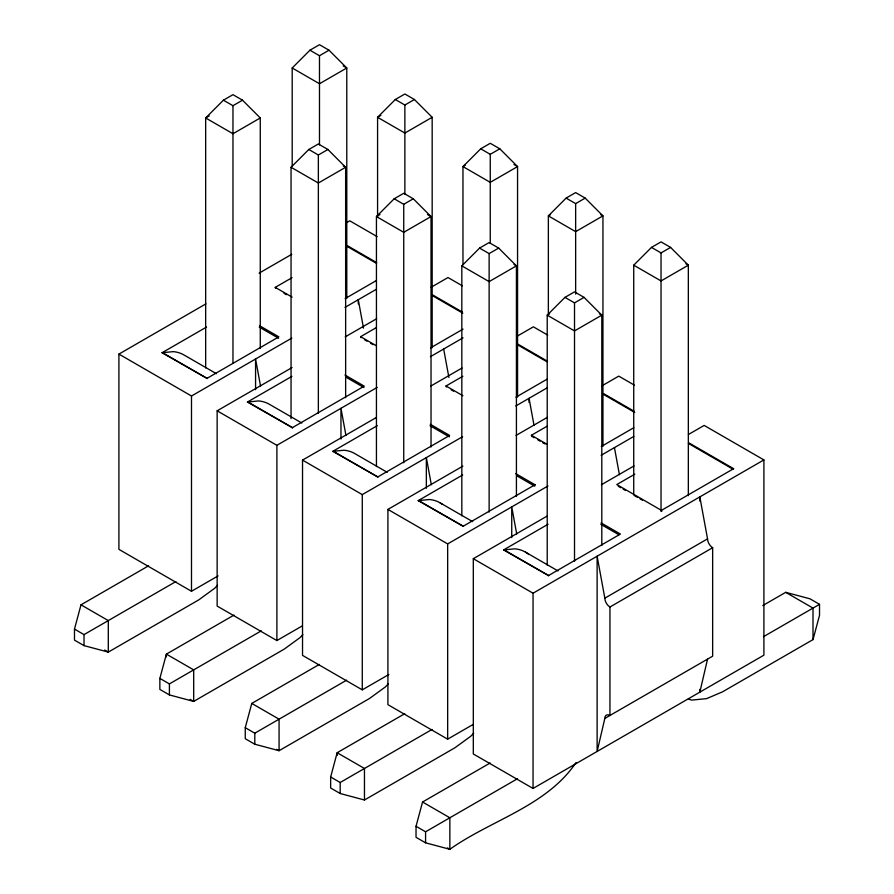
<?xml version="1.0" encoding="UTF-8"?>
<svg xmlns="http://www.w3.org/2000/svg" width="894" height="894" viewBox="0 0 894 894"><rect width="100%" height="100%" fill="white"/><g stroke="black" fill="none" stroke-linecap="round" stroke-linejoin="round"><path stroke-width="1.34" d="M515.715 473.608L535.025 484.749L534.713 486.146L516.609 475.697M604.836 718.418L597.125 751.463L597.125 556.213L604.836 598.164A7.23 4.168 60 0 0 609.943 607.015L609.943 715.468A7.23 4.168 60 0 0 604.836 718.418L712.652 656.174L712.652 547.709A7.23 4.168 60 0 1 707.545 538.858L699.834 496.908L699.834 501.098M707.545 659.124L699.834 692.168L699.834 689.375M217.488 585.313L214.716 588.252L198.803 599.852L108.297 652.106L84.025 645.624L74.481 640.115L74.481 629.085L80.996 604.825L148.583 565.813M302.876 634.617L300.105 637.545L284.191 649.145L193.685 701.41L169.413 694.929L159.87 689.408L159.87 678.39L166.385 654.129L233.971 615.106M388.264 683.91L385.493 686.849L369.58 698.449L279.073 750.703L254.801 744.221L245.258 738.712L245.258 727.682L251.773 703.422L319.359 664.41M473.652 733.214L470.881 736.142L454.968 747.742L364.461 800.007L340.189 793.514L330.646 788.005L330.646 776.987L337.161 752.726L404.747 713.703M576.06 762.515C546.614 806.22 491.041 819.999 449.85 849.3L425.578 842.818L416.034 837.309L416.034 826.279L422.549 802.019L490.135 763.007M688.335 699.041L691.766 700.103L706.584 698.639L722.486 691.867L813.004 639.612L819.519 615.351L819.519 604.333L809.975 598.812L785.703 592.331L762.772 605.573M733.616 468.691L733.091 469.249L688.436 443.458L688.961 442.91L733.616 468.691L661.448 510.362L616.793 484.57L634.841 474.155M260.266 348.425L260.266 117.963L242.509 100.184L232.965 94.675L223.411 100.184L205.665 117.963L205.665 367.948M292.193 166.195L292.193 67.989L309.939 50.209L319.482 44.7L329.037 50.209L346.783 67.989L346.783 298.451M291.053 418.638L291.053 167.267L308.799 149.488L318.353 143.979L327.897 149.488L345.643 167.267L345.643 397.729M432.171 347.755L432.171 117.293L414.425 99.513L404.87 93.993L395.327 99.513L377.581 117.293L377.581 216.896M431.031 447.022L431.031 216.56L413.285 198.781L403.742 193.272L394.187 198.781L376.441 216.56L376.441 466.545M517.559 397.048L517.559 166.586L499.813 148.806L490.258 143.297L480.715 148.806L462.969 166.586L462.969 264.792M461.829 515.838L461.829 265.864L479.575 248.085L489.13 242.565L498.673 248.085L516.419 265.864L516.419 496.326M602.947 446.352L602.947 215.89L585.201 198.11L575.647 192.59L566.103 198.11L548.357 215.89L548.357 315.481M601.807 545.619L601.807 315.157L584.061 297.378L574.518 291.869L564.963 297.378L547.217 315.157L547.217 565.142M633.734 494.248L633.734 265.183L651.491 247.403L661.035 241.894L670.589 247.403L688.335 265.183L688.335 495.645M209.23 115.907L205.665 117.963L232.965 133.731L260.266 117.963M309.939 50.209L319.482 55.719L329.037 50.209M223.411 100.184L232.965 105.704L242.509 100.184M380.9 115.371L377.581 117.293L404.87 133.05L432.171 117.293M308.799 149.488L318.353 154.997L327.897 149.488M395.327 99.513L404.87 105.023L414.425 99.513M218.091 575.904L191.495 591.269L118.913 549.352L118.913 354.102L205.933 303.859M259.115 273.151L291.746 254.309M346.146 222.908L349.766 220.818L377.134 236.619M380.006 214.504L376.441 216.56L403.742 232.317L431.031 216.56L427.477 214.504M465.182 165.301L462.969 166.586L490.258 182.342L517.559 166.586L513.994 164.53M394.187 198.781L403.742 204.301L413.285 198.781M480.715 148.806L490.258 154.316L499.813 148.806M162.563 352.694L207.218 378.475L162.037 352.739L206.536 327.048M275.553 288.416L275.24 287.387L292.081 277.665M206.693 378.531L278.861 336.859L259.551 325.707M345.162 298.585L376.43 280.526M118.913 354.102L191.495 396.008L291.824 338.088M344.983 307.391L376.408 289.254M550.57 214.605L548.357 215.89L575.647 231.647L602.947 215.89L600.578 214.515M479.575 248.085L489.13 253.594L498.673 248.085M566.103 198.11L575.647 203.62L585.201 198.11M302.273 625.901L276.883 640.562L217.141 606.065L217.141 410.815L292.092 367.546M345.252 336.848L376.676 318.711M431.076 287.298L447.995 277.531L462.332 285.812M247.94 401.987L292.606 427.768L247.426 402.043L291.925 376.352M360.941 337.708L360.628 336.68L376.262 327.651M292.081 427.824L364.249 386.152L344.939 375.011M430.55 347.878L463.025 329.126M217.141 410.815L276.883 445.313L377.212 387.381M430.372 356.695L463.014 337.854M549.587 313.783L547.217 315.157L574.518 330.914L601.807 315.157L599.438 313.783M564.963 297.378L574.518 302.887L584.061 297.378M651.491 247.403L661.035 252.913L670.589 247.403M388.868 674.501L362.271 689.855L302.53 655.369L302.53 460.108L376.262 417.543M430.64 386.141L462.064 368.004M517.671 335.898L533.383 326.824L547.72 335.105M333.328 451.291L377.994 477.072L332.814 451.336L377.313 425.645M446.329 387.013L446.017 385.984L462.857 376.262M74.481 629.085L84.025 634.606L175.883 581.569M377.469 477.128L449.637 435.456L430.327 424.304M515.939 397.182L547.206 379.123M302.53 460.108L362.271 494.606L462.6 436.685M515.76 405.988L547.184 387.84M473.049 724.498L447.659 739.159L387.918 704.662L387.918 509.412L462.857 466.143M516.028 435.445L547.452 417.308M601.841 385.895L618.771 376.128L634.304 385.091M418.716 500.584L463.383 526.365L418.191 500.64L462.701 474.949M534.131 437.702L531.718 436.306L531.405 435.277L547.039 426.248M159.87 678.39L169.413 683.899L261.272 630.862M462.857 526.421L535.025 484.749M601.327 446.475L633.801 427.723M387.918 509.412L447.659 543.91L547.977 485.978M601.148 455.292L633.79 436.44M688.447 434.495L704.159 425.421L763.901 459.918L763.901 655.168L533.048 788.452L473.306 753.966L473.306 558.705L547.039 516.14M601.416 484.738L634.047 465.908M504.104 549.888L548.76 575.669L503.579 549.933L548.089 524.242M245.258 727.682L254.801 733.192L346.648 680.166M548.245 575.714L620.414 534.053L601.103 522.901M473.306 558.705L533.048 593.203L763.901 459.918M604.836 598.164L707.545 538.858M609.943 607.015L712.652 547.709M330.646 776.987L340.189 782.496L432.037 729.459M416.034 826.279L425.578 831.789L517.425 778.763M763.521 636.662L819.519 604.333M162.037 352.739L173.246 351.633A72.459 41.828 -60 0 1 183.862 354.907L216.449 373.726M247.426 402.043L258.634 400.937A72.459 41.828 -60 0 1 269.25 404.211L301.837 423.018M332.814 451.336L344.022 450.23A72.459 41.828 -60 0 1 354.639 453.504L387.225 472.323M418.191 500.64L429.411 499.522A72.459 41.828 -60 0 1 442.306 504.294M503.579 549.933L514.799 548.827A72.459 41.828 -60 0 1 528.779 554.448M343.218 65.932L346.783 67.989L319.482 83.745L292.193 67.989M685.955 263.808L688.335 265.183L661.035 280.94L633.734 265.183M343.274 165.893L345.643 167.267L318.353 183.024L291.053 167.267M514.05 264.49L516.419 265.864L489.13 281.621L461.829 265.864M376.776 262.668L347.408 245.716L346.894 246.275L376.251 263.216M462.164 311.961L432.797 295.009L432.271 295.568L462.813 313.202M547.541 361.265L518.185 344.313L517.66 344.861L547.027 361.813M634.114 411.24L603.573 393.606L603.048 394.165L634.762 412.469M275.24 287.387L292.137 297.143M360.628 336.68L376.318 345.743M446.017 385.984L462.913 395.74M531.405 435.277L547.094 444.34M284.001 293.288L286.415 294.685M364.562 339.809L366.976 341.195M370.597 343.285L373.01 344.682M451.157 389.795L453.571 391.192M537.752 439.792L540.166 441.189M542.58 442.586L544.994 443.972M618.313 486.302L620.727 487.699M623.14 489.096L625.554 490.482M634.002 495.365L637.623 497.455M640.037 498.852L642.451 500.238M785.703 592.331L813.004 608.099L813.004 639.612M259.238 327.103L278.548 338.245M345.833 377.1L363.936 387.549M430.014 425.7L449.324 436.842M600.79 524.297L618.894 534.746M440.016 502.808L472.613 521.615M525.404 552.101L558.001 570.92M80.996 604.825L108.297 620.592L108.297 652.106L104.732 650.05M251.773 703.422L279.073 719.178L279.073 750.703L276.704 749.328M422.549 802.019L449.85 817.775L449.85 849.3L447.469 847.925M190.12 699.354L193.685 701.41L193.685 669.885L166.385 654.129L166.385 656.866M661.448 510.362L661.761 511.39M614.446 447.615L619.419 474.68M534.031 425.376L529.058 398.311L529.058 402.501M516.71 533.975L511.737 506.909L511.737 537.596M443.67 349.018L448.889 377.436M431.321 484.682L426.349 457.616L426.349 488.292M363.5 328.132L358.282 299.713L358.282 303.904M345.933 435.378L340.96 408.312L340.96 438.999M260.545 386.085L255.572 359.019L255.572 389.695M661.035 252.913L661.035 511.402M575.647 203.62L575.647 294.104M574.518 302.887L574.518 561.387M533.048 593.203L533.048 788.452M490.258 154.316L490.258 243.414M489.13 253.594L489.13 512.083M447.659 543.91L447.659 739.159M425.578 831.789L425.578 842.818M404.87 105.023L404.87 194.121M403.742 204.301L403.742 462.79M364.461 800.007L364.461 768.482L337.161 752.726L337.161 755.464M362.271 494.606L362.271 689.855M340.189 782.496L340.189 793.514M319.482 55.719L319.482 144.817M318.353 154.997L318.353 413.486M276.883 445.313L276.883 640.562M254.801 733.192L254.801 744.221M232.965 105.704L232.965 362.796M191.495 396.008L191.495 591.269M169.413 683.899L169.413 694.929M84.025 634.606L84.025 645.624"/></g></svg>
